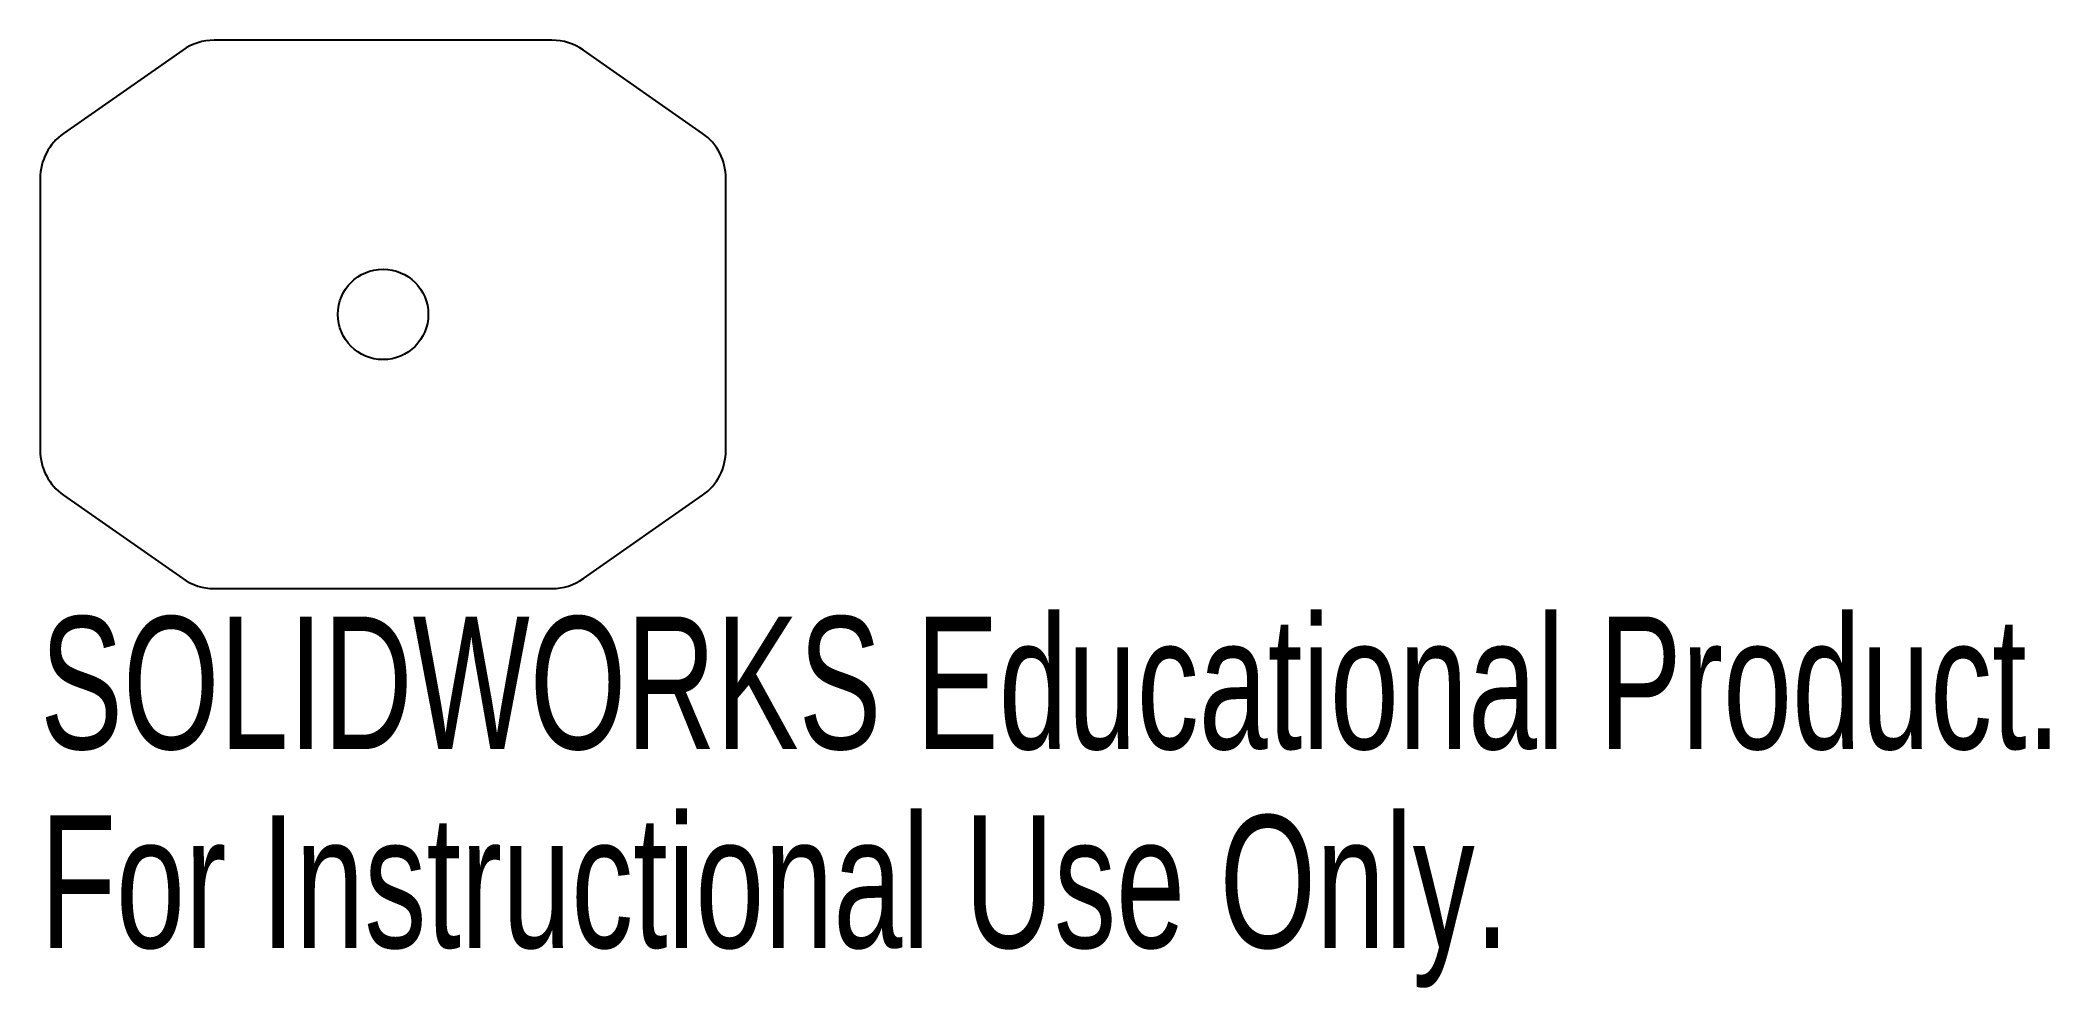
# Model space of a CAD drawing. Header units: millimetres. Extents: x -12.5 to 60.8, y -24.6 to 10.
import ezdxf

# ---------------------------------------------------------------- set-up
doc = ezdxf.new("R2010")
doc.units = ezdxf.units.MM
doc.styles.add('SLDTEXTSTYLE0', font='TXT', dxfattribs={"width": 0.7})

msp = doc.modelspace()

# ---------------------------------------------------------------- linework, layer by layer
at = {"color": 7, "linetype": 'Continuous', "lineweight": 25}
for p, q in [((-7.304, 9.638), (-11.647, 6.597)), ((6.157, 10), (-6.157, 10)), ((11.647, 6.597), (7.304, 9.638)), ((-12.5, 4.959), (-12.5, -4.959)), ((12.5, -4.959), (12.5, 4.959)), ((-11.647, -6.597), (-7.304, -9.638)), ((7.304, -9.638), (11.647, -6.597)), ((-6.157, -10), (6.157, -10))]:
    msp.add_line(p, q, dxfattribs=at)
msp.add_circle((0, 0), 1.65, dxfattribs=at)
for centre, start, end in [((-6.157, 8), 90, 125), ((6.157, 8), 55, 90), ((-10.5, 4.959), 125, 180), ((10.5, 4.959), 0, 55), ((-10.5, -4.959), 180, 235), ((10.5, -4.959), 305, 0), ((-6.157, -8), 235, 270), ((6.157, -8), 270, 305)]:
    msp.add_arc(centre, 2, start, end, dxfattribs=at)

# ---------------------------------------------------------------- texts
at = {"color": 7, "linetype": 'Continuous', "char_height": 4.83362, "attachment_point": 1, "style": 'SLDTEXTSTYLE0'}
for s, insert in [('SOLIDWORKS Educational Product.', (-12.5, -11.02)), ('For Instructional Use Only.', (-12.5, -18.27))]:
    msp.add_mtext(s, dxfattribs=dict(at, insert=insert))

doc.saveas('drawing.dxf')
